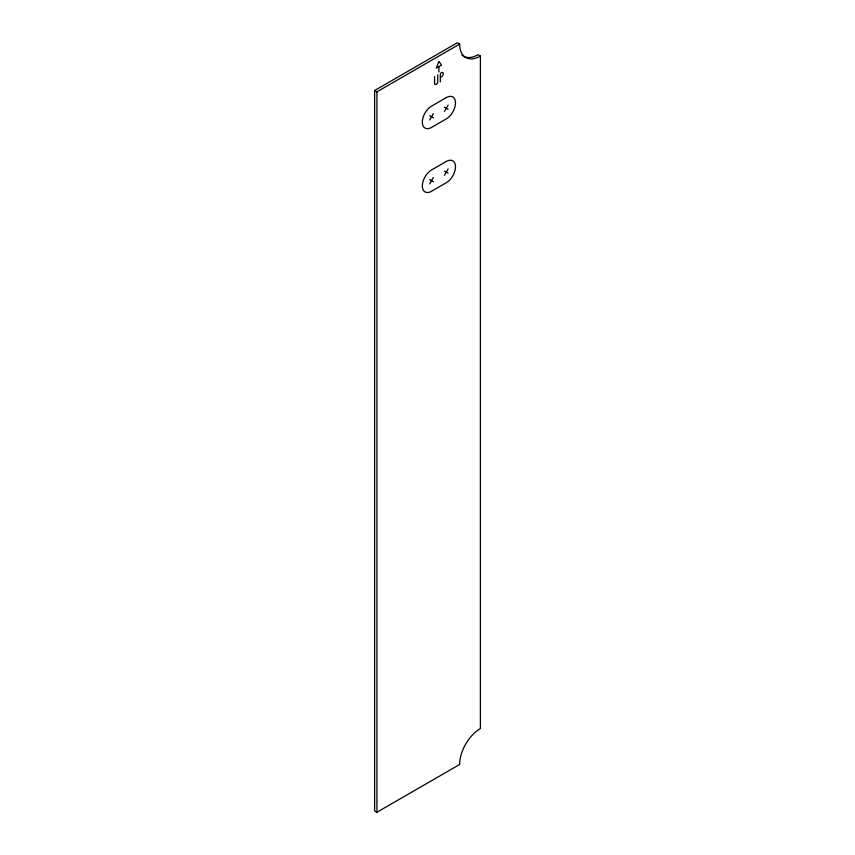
<?xml version="1.0" encoding="UTF-8"?>
<svg xmlns="http://www.w3.org/2000/svg" width="855" height="855" viewBox="0 0 855 855"><rect width="100%" height="100%" fill="white"/><g stroke="black" fill="none" stroke-linecap="round" stroke-linejoin="round"><path stroke-width="1.28" d="M429.691 119.967L433.378 113.576M444.44 111.449L448.127 105.058M429.691 183.825L433.378 177.434M444.44 175.307L448.127 168.916M374.618 90.512L457.34 42.75L459.648 44.075A29.327 16.929 -60 0 0 480.382 56.056L480.382 728.567A29.327 16.929 -60 0 0 459.648 764.488L376.927 812.25L374.618 810.925L374.618 90.512L376.927 91.838L459.648 44.075M438.722 66.701L436.296 68.101L438.904 61.378L441.511 65.087L438.904 66.594L438.904 72.012M440.507 77.324L441.458 76.779A2.512 1.454 -60 0 0 443.232 73.701A2.512 1.454 -60 0 0 441.458 72.675L441.191 72.825A1.218 0.705 -60 0 0 440.325 74.321L440.325 81.845M480.382 56.056L478.073 54.72A29.327 16.929 -60 0 1 461.839 55.041M444.44 107.196L448.127 109.322M429.691 115.703L433.378 117.83M444.44 171.053L448.127 173.18M429.691 179.561L433.378 181.688M437.76 74.802L437.76 81.567A2.255 1.304 -60 0 1 436.168 84.335A2.255 1.304 -60 0 1 434.575 83.416L434.575 76.651M376.927 91.838L376.927 812.25M446.278 97.609L431.529 106.127A13.039 7.524 -60 0 0 422.317 122.094A13.039 7.524 -60 0 0 431.529 127.416L446.278 118.898A13.039 7.524 -60 0 0 455.501 102.931A13.039 7.524 -60 0 0 446.278 97.609M446.278 161.467L431.529 169.985A13.039 7.524 -60 0 0 422.317 185.952A13.039 7.524 -60 0 0 431.529 191.274L446.278 182.756A13.039 7.524 -60 0 0 455.501 166.789A13.039 7.524 -60 0 0 446.278 161.467"/></g></svg>
